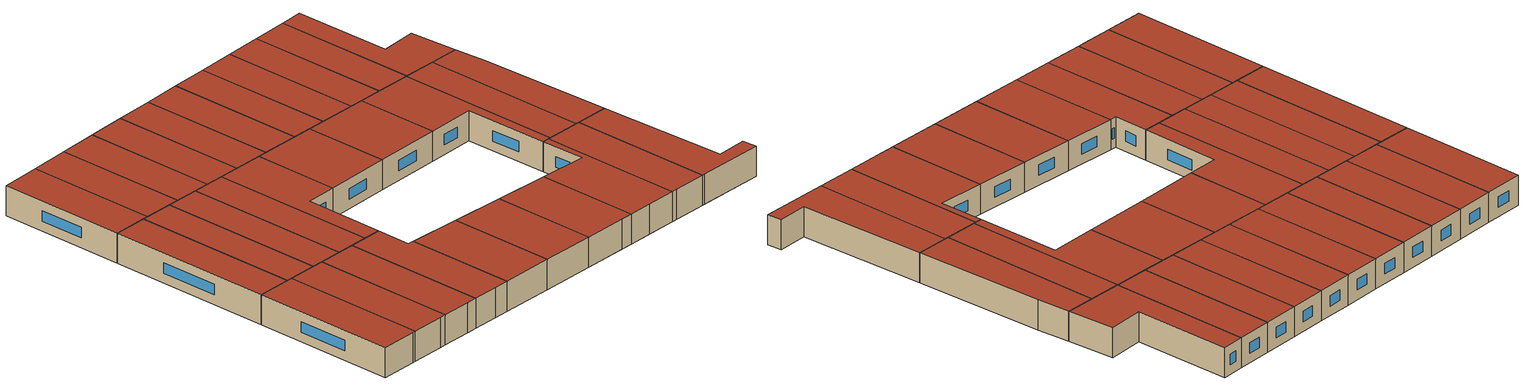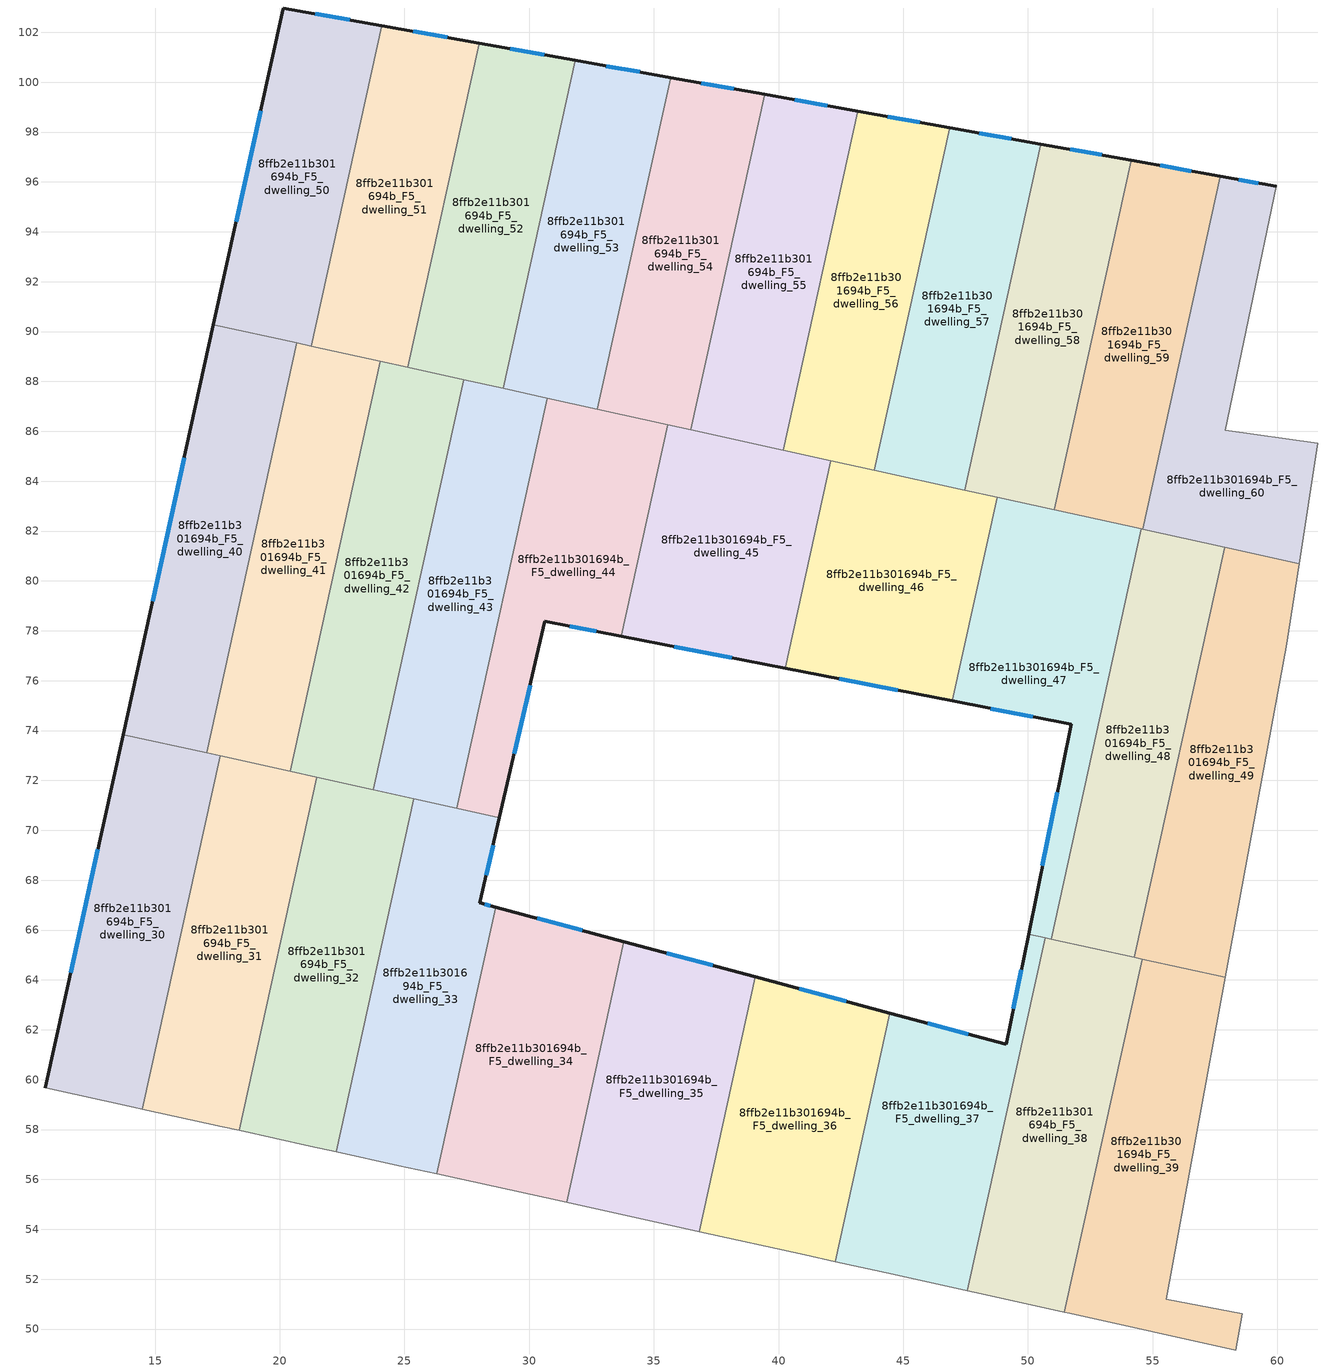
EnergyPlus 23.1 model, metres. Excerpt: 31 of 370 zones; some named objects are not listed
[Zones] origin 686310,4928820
8ffb2e11b301694b_F5_dwelling_30
 floor to 8ffb2e11b301694b_F4_dwelling_30 (EU_floor_Construction): 17.61,72.98 14.49,58.82 10.6,59.68 13.72,73.84 z15
 wall outside (EU_wall_Construction): 13.72,73.84 10.6,59.68 z15:18
 wall to 8ffb2e11b301694b_F5_dwelling_31 (EU_wall_Construction): 14.49,58.82 17.61,72.98 z15:18
 wall to 8ffb2e11b301694b_F5_dwelling_20 (EU_wall_Construction): 10.6,59.68 14.15,58.9 z15:18
 wall to 8ffb2e11b301694b_F5_dwelling_40 (EU_wall_Construction): 17.07,73.1 13.72,73.84 z15:18
 wall to 8ffb2e11b301694b_F5_dwelling_21 (EU_wall_Construction): 14.15,58.9 14.49,58.82 z15:18
 wall to 8ffb2e11b301694b_F5_dwelling_41 (EU_wall_Construction): 17.61,72.98 17.07,73.1 z15:18
 window (EU_Window_Construction): 12.71,69.23 11.62,64.28 z15.98:17.02
 roof outside (EU_roof_Construction): 14.49,58.82 17.61,72.98 13.72,73.84 10.6,59.68 z18
8ffb2e11b301694b_F5_dwelling_31
 floor to 8ffb2e11b301694b_F4_dwelling_31 (EU_floor_Construction): 21.49,72.12 18.37,57.97 14.49,58.82 17.61,72.98 z15
 wall to 8ffb2e11b301694b_F5_dwelling_32 (EU_wall_Construction): 18.37,57.97 21.49,72.12 z15:18
 wall to 8ffb2e11b301694b_F5_dwelling_21 (EU_wall_Construction): 14.49,58.82 17.69,58.12 z15:18
 wall to 8ffb2e11b301694b_F5_dwelling_41 (EU_wall_Construction): 20.41,72.36 17.61,72.98 z15:18
 wall to 8ffb2e11b301694b_F5_dwelling_22 (EU_wall_Construction): 17.69,58.12 18.37,57.97 z15:18
 wall to 8ffb2e11b301694b_F5_dwelling_42 (EU_wall_Construction): 21.49,72.12 20.41,72.36 z15:18
 roof outside (EU_roof_Construction): 18.37,57.97 21.49,72.12 17.61,72.98 14.49,58.82 z18
8ffb2e11b301694b_F5_dwelling_32
 floor to 8ffb2e11b301694b_F4_dwelling_32 (EU_floor_Construction): 25.38,71.27 22.26,57.11 18.37,57.97 21.49,72.12 z15
 wall to 8ffb2e11b301694b_F5_dwelling_33 (EU_wall_Construction): 22.26,57.11 25.38,71.27 z15:18
 wall to 8ffb2e11b301694b_F5_dwelling_22 (EU_wall_Construction): 18.37,57.97 21.23,57.34 z15:18
 wall to 8ffb2e11b301694b_F5_dwelling_42 (EU_wall_Construction): 23.76,71.63 21.49,72.12 z15:18
 wall to 8ffb2e11b301694b_F5_dwelling_23 (EU_wall_Construction): 21.23,57.34 22.26,57.11 z15:18
 wall to 8ffb2e11b301694b_F5_dwelling_43 (EU_wall_Construction): 25.38,71.27 23.76,71.63 z15:18
 roof outside (EU_roof_Construction): 22.26,57.11 25.38,71.27 21.49,72.12 18.37,57.97 z18
8ffb2e11b301694b_F5_dwelling_33
 floor to 8ffb2e11b301694b_F4_dwelling_33 (EU_floor_Construction): 28.81,70.51 28.02,67.09 28.66,66.92 26.3,56.22 22.26,57.11 25.38,71.27 z15
 wall outside (EU_wall_Construction): 28.66,66.92 28.02,67.09 28.81,70.51 z15:18
 wall to 8ffb2e11b301694b_F5_dwelling_34 (EU_wall_Construction): 26.3,56.22 28.66,66.92 z15:18
 wall to 8ffb2e11b301694b_F5_dwelling_23 (EU_wall_Construction): 22.26,57.11 24.77,56.56 z15:18
 wall to 8ffb2e11b301694b_F5_dwelling_43 (EU_wall_Construction): 27.1,70.89 25.38,71.27 z15:18
 wall to 8ffb2e11b301694b_F5_dwelling_44 (EU_wall_Construction): 28.81,70.51 27.1,70.89 z15:18
 wall to 8ffb2e11b301694b_F5_dwelling_24 (EU_wall_Construction): 24.77,56.56 26.3,56.22 z15:18
 window (EU_Window_Construction): 28.28,68.21 28.55,69.4 / 28.45,66.98 28.23,67.04 z15.98:17.02
 roof outside (EU_roof_Construction): 26.3,56.22 28.66,66.92 28.02,67.09 28.81,70.51 25.38,71.27 22.26,57.11 z18
8ffb2e11b301694b_F5_dwelling_34
 floor to 8ffb2e11b301694b_F4_dwelling_34 (EU_floor_Construction): 33.8,65.54 31.5,55.08 26.3,56.22 28.66,66.92 z15
 wall outside (EU_wall_Construction): 33.8,65.54 28.66,66.92 z15:18
 wall to 8ffb2e11b301694b_F5_dwelling_35 (EU_wall_Construction): 31.5,55.08 33.8,65.54 z15:18
 wall to 8ffb2e11b301694b_F5_dwelling_24 (EU_wall_Construction): 26.3,56.22 31.5,55.08 z15:18
 window (EU_Window_Construction): 32.13,65.99 30.33,66.47 z15.98:17.02
 roof outside (EU_roof_Construction): 31.5,55.08 33.8,65.54 28.66,66.92 26.3,56.22 z18
8ffb2e11b301694b_F5_dwelling_35
 floor to 8ffb2e11b301694b_F4_dwelling_35 (EU_floor_Construction): 39.07,64.12 36.82,53.9 31.5,55.08 33.8,65.54 z15
 wall outside (EU_wall_Construction): 39.07,64.12 33.8,65.54 z15:18
 wall to 8ffb2e11b301694b_F5_dwelling_36 (EU_wall_Construction): 36.82,53.9 39.07,64.12 z15:18
 wall to 8ffb2e11b301694b_F5_dwelling_24 (EU_wall_Construction): 31.5,55.08 36.82,53.9 z15:18
 window (EU_Window_Construction): 37.36,64.58 35.52,65.08 z15.98:17.02
 roof outside (EU_roof_Construction): 36.82,53.9 39.07,64.12 33.8,65.54 31.5,55.08 z18
8ffb2e11b301694b_F5_dwelling_36
 floor to 8ffb2e11b301694b_F4_dwelling_36 (EU_floor_Construction): 44.47,62.67 42.27,52.7 36.82,53.9 39.07,64.12 z15
 wall outside (EU_wall_Construction): 44.47,62.67 39.07,64.12 z15:18
 wall to 8ffb2e11b301694b_F5_dwelling_37 (EU_wall_Construction): 42.27,52.7 44.47,62.67 z15:18
 wall to 8ffb2e11b301694b_F5_dwelling_24 (EU_wall_Construction): 36.82,53.9 41.05,52.97 z15:18
 wall to 8ffb2e11b301694b_F5_dwelling_25 (EU_wall_Construction): 41.05,52.97 42.27,52.7 z15:18
 window (EU_Window_Construction): 42.71,63.14 40.83,63.65 z15.98:17.02
 roof outside (EU_roof_Construction): 42.27,52.7 44.47,62.67 39.07,64.12 36.82,53.9 z18
8ffb2e11b301694b_F5_dwelling_37
 floor to 8ffb2e11b301694b_F4_dwelling_37 (EU_floor_Construction): 50.7,65.69 47.58,51.53 42.27,52.7 44.47,62.67 49.13,61.42 50.03,65.84 z15
 wall outside (EU_wall_Construction): 50.03,65.84 49.13,61.42 44.47,62.67 z15:18
 wall to 8ffb2e11b301694b_F5_dwelling_38 (EU_wall_Construction): 47.58,51.53 50.7,65.69 z15:18
 wall to 8ffb2e11b301694b_F5_dwelling_25 (EU_wall_Construction): 42.27,52.7 44.59,52.19 z15:18
 wall to 8ffb2e11b301694b_F5_dwelling_47 (EU_wall_Construction): 50.7,65.69 50.03,65.84 z15:18
 wall to 8ffb2e11b301694b_F5_dwelling_26 (EU_wall_Construction): 44.59,52.19 47.58,51.53 z15:18
 window (EU_Window_Construction): 47.61,61.82 45.98,62.26 / 49.73,64.4 49.42,62.85 z15.98:17.02
 roof outside (EU_roof_Construction): 47.58,51.53 50.7,65.69 50.03,65.84 49.13,61.42 44.47,62.67 42.27,52.7 z18
8ffb2e11b301694b_F5_dwelling_38
 floor to 8ffb2e11b301694b_F4_dwelling_38 (EU_floor_Construction): 54.58,64.83 51.46,50.68 47.58,51.53 50.7,65.69 z15
 wall to 8ffb2e11b301694b_F5_dwelling_39 (EU_wall_Construction): 51.46,50.68 54.58,64.83 z15:18
 wall to 8ffb2e11b301694b_F5_dwelling_26 (EU_wall_Construction): 47.58,51.53 48.14,51.41 z15:18
 wall to 8ffb2e11b301694b_F5_dwelling_48 (EU_wall_Construction): 54.27,64.9 50.93,65.64 z15:18
 wall to 8ffb2e11b301694b_F5_dwelling_27 (EU_wall_Construction): 48.14,51.41 51.46,50.68 z15:18
 wall to 8ffb2e11b301694b_F5_dwelling_47 (EU_wall_Construction): 50.93,65.64 50.7,65.69 z15:18
 wall to 8ffb2e11b301694b_F5_dwelling_49 (EU_wall_Construction): 54.58,64.83 54.27,64.9 z15:18
 roof outside (EU_roof_Construction): 51.46,50.68 54.58,64.83 50.7,65.69 47.58,51.53 z18
8ffb2e11b301694b_F5_dwelling_39
 floor to 8ffb2e11b301694b_F4_dwelling_39 (EU_floor_Construction): 57.92,64.1 55.55,51.21 58.6,50.62 58.34,49.16 51.46,50.68 54.58,64.83 z15
 wall adiabatic (EU_wall_Construction): 51.68,50.63 58.34,49.16 58.6,50.62 55.55,51.21 57.92,64.1 54.58,64.83 z15:18
 wall to 8ffb2e11b301694b_F5_dwelling_27 (EU_wall_Construction): 51.46,50.68 51.68,50.63 z15:18
 roof outside (EU_roof_Construction): 58.34,49.16 58.6,50.62 55.55,51.21 57.92,64.1 54.58,64.83 51.46,50.68 z18
8ffb2e11b301694b_F5_dwelling_40
 floor to 8ffb2e11b301694b_F4_dwelling_40 (EU_floor_Construction): 20.69,89.54 17.07,73.1 13.72,73.84 17.34,90.28 z15
 wall outside (EU_wall_Construction): 17.34,90.28 13.72,73.84 z15:18
 wall to 8ffb2e11b301694b_F5_dwelling_41 (EU_wall_Construction): 17.07,73.1 20.69,89.54 z15:18
 wall to 8ffb2e11b301694b_F5_dwelling_50 (EU_wall_Construction): 20.69,89.54 17.34,90.28 z15:18
 window (EU_Window_Construction): 16.16,84.93 14.9,79.19 z15.98:17.02
 roof outside (EU_roof_Construction): 17.07,73.1 20.69,89.54 17.34,90.28 13.72,73.84 z18
8ffb2e11b301694b_F5_dwelling_41
 floor to 8ffb2e11b301694b_F4_dwelling_41 (EU_floor_Construction): 24.04,88.81 20.41,72.36 17.07,73.1 20.69,89.54 z15
 wall to 8ffb2e11b301694b_F5_dwelling_42 (EU_wall_Construction): 20.41,72.36 24.04,88.81 z15:18
 wall to 8ffb2e11b301694b_F5_dwelling_51 (EU_wall_Construction): 24.04,88.81 21.26,89.42 z15:18
 wall to 8ffb2e11b301694b_F5_dwelling_50 (EU_wall_Construction): 21.26,89.42 20.69,89.54 z15:18
 roof outside (EU_roof_Construction): 20.41,72.36 24.04,88.81 20.69,89.54 17.07,73.1 z18
8ffb2e11b301694b_F5_dwelling_42
 floor to 8ffb2e11b301694b_F4_dwelling_42 (EU_floor_Construction): 27.38,88.07 23.76,71.63 20.41,72.36 24.04,88.81 z15
 wall to 8ffb2e11b301694b_F5_dwelling_43 (EU_wall_Construction): 23.76,71.63 27.38,88.07 z15:18
 wall to 8ffb2e11b301694b_F5_dwelling_52 (EU_wall_Construction): 27.38,88.07 25.13,88.56 z15:18
 wall to 8ffb2e11b301694b_F5_dwelling_51 (EU_wall_Construction): 25.13,88.57 24.04,88.81 z15:18
 roof outside (EU_roof_Construction): 23.76,71.63 27.38,88.07 24.04,88.81 20.41,72.36 z18
8ffb2e11b301694b_F5_dwelling_43
 floor to 8ffb2e11b301694b_F4_dwelling_43 (EU_floor_Construction): 30.73,87.33 27.1,70.89 23.76,71.63 27.38,88.07 z15
 wall to 8ffb2e11b301694b_F5_dwelling_44 (EU_wall_Construction): 27.1,70.89 30.73,87.33 z15:18
 wall to 8ffb2e11b301694b_F5_dwelling_53 (EU_wall_Construction): 30.73,87.33 28.96,87.72 z15:18
 wall to 8ffb2e11b301694b_F5_dwelling_52 (EU_wall_Construction): 28.96,87.72 27.38,88.07 z15:18
 roof outside (EU_roof_Construction): 27.1,70.89 30.73,87.33 27.38,88.07 23.76,71.63 z18
8ffb2e11b301694b_F5_dwelling_44
 floor to 8ffb2e11b301694b_F4_dwelling_44 (EU_floor_Construction): 35.56,86.27 33.69,77.78 30.63,78.38 28.81,70.51 27.1,70.89 30.73,87.33 z15
 wall outside (EU_wall_Construction): 28.81,70.51 30.63,78.38 33.69,77.78 z15:18
 wall to 8ffb2e11b301694b_F5_dwelling_45 (EU_wall_Construction): 33.69,77.78 35.56,86.27 z15:18
 wall to 8ffb2e11b301694b_F5_dwelling_54 (EU_wall_Construction): 35.56,86.27 32.74,86.89 z15:18
 wall to 8ffb2e11b301694b_F5_dwelling_53 (EU_wall_Construction): 32.74,86.89 30.73,87.33 z15:18
 window (EU_Window_Construction): 29.4,73.07 30.04,75.82 / 31.62,78.18 32.69,77.97 z15.98:17.02
 roof outside (EU_roof_Construction): 28.81,70.51 30.63,78.38 33.69,77.78 35.56,86.27 30.73,87.33 27.1,70.89 z18
8ffb2e11b301694b_F5_dwelling_45
 floor to 8ffb2e11b301694b_F4_dwelling_45 (EU_floor_Construction): 42.1,84.83 40.26,76.49 33.69,77.78 35.56,86.27 z15
 wall outside (EU_wall_Construction): 33.69,77.78 40.26,76.49 z15:18
 wall to 8ffb2e11b301694b_F5_dwelling_46 (EU_wall_Construction): 40.26,76.49 42.1,84.83 z15:18
 wall to 8ffb2e11b301694b_F5_dwelling_55 (EU_wall_Construction): 40.18,85.25 36.48,86.06 z15:18
 wall to 8ffb2e11b301694b_F5_dwelling_56 (EU_wall_Construction): 42.1,84.83 40.18,85.25 z15:18
 wall to 8ffb2e11b301694b_F5_dwelling_54 (EU_wall_Construction): 36.48,86.06 35.56,86.27 z15:18
 window (EU_Window_Construction): 35.83,77.36 38.13,76.91 z15.98:17.02
 roof outside (EU_roof_Construction): 40.26,76.49 42.1,84.83 35.56,86.27 33.69,77.78 z18
8ffb2e11b301694b_F5_dwelling_46
 floor to 8ffb2e11b301694b_F4_dwelling_46 (EU_floor_Construction): 48.77,83.36 46.97,75.18 40.26,76.49 42.1,84.83 z15
 wall outside (EU_wall_Construction): 40.26,76.49 46.97,75.18 z15:18
 wall to 8ffb2e11b301694b_F5_dwelling_47 (EU_wall_Construction): 46.97,75.18 48.77,83.36 z15:18
 wall to 8ffb2e11b301694b_F5_dwelling_57 (EU_wall_Construction): 47.47,83.64 43.84,84.44 z15:18
 wall to 8ffb2e11b301694b_F5_dwelling_56 (EU_wall_Construction): 43.84,84.44 42.1,84.83 z15:18
 wall to 8ffb2e11b301694b_F5_dwelling_58 (EU_wall_Construction): 48.77,83.36 47.47,83.64 z15:18
 window (EU_Window_Construction): 42.44,76.07 44.79,75.61 z15.98:17.02
 roof outside (EU_roof_Construction): 46.97,75.18 48.77,83.36 42.1,84.83 40.26,76.49 z18
8ffb2e11b301694b_F5_dwelling_47
 floor to 8ffb2e11b301694b_F4_dwelling_47 (EU_floor_Construction): 54.55,82.08 50.93,65.64 50.03,65.84 51.74,74.25 46.97,75.18 48.77,83.36 z15
 wall outside (EU_wall_Construction): 46.97,75.18 51.74,74.25 50.03,65.84 z15:18
 wall to 8ffb2e11b301694b_F5_dwelling_48 (EU_wall_Construction): 50.93,65.64 54.55,82.08 z15:18
 wall to 8ffb2e11b301694b_F5_dwelling_59 (EU_wall_Construction): 54.55,82.08 51.05,82.85 z15:18
 wall to 8ffb2e11b301694b_F5_dwelling_58 (EU_wall_Construction): 51.05,82.85 48.77,83.36 z15:18
 window (EU_Window_Construction): 51.18,71.52 50.58,68.57 / 48.52,74.88 50.19,74.56 z15.98:17.02
 roof outside (EU_roof_Construction): 50.93,65.64 54.55,82.08 48.77,83.36 46.97,75.18 51.74,74.25 50.03,65.84 z18
8ffb2e11b301694b_F5_dwelling_48
 floor to 8ffb2e11b301694b_F4_dwelling_48 (EU_floor_Construction): 57.9,81.34 54.28,64.9 50.93,65.64 54.55,82.08 z15
 wall to 8ffb2e11b301694b_F5_dwelling_49 (EU_wall_Construction): 54.28,64.9 57.9,81.34 z15:18
 wall to 8ffb2e11b301694b_F5_dwelling_60 (EU_wall_Construction): 57.9,81.34 54.6,82.07 z15:18
 wall to 8ffb2e11b301694b_F5_dwelling_59 (EU_wall_Construction): 54.6,82.07 54.55,82.08 z15:18
 roof outside (EU_roof_Construction): 54.28,64.9 57.9,81.34 54.55,82.08 50.93,65.64 z18
8ffb2e11b301694b_F5_dwelling_49
 floor to 8ffb2e11b301694b_F4_dwelling_49 (EU_floor_Construction): 60.87,80.69 60.36,77.36 57.92,64.1 54.28,64.9 57.9,81.34 z15
 wall adiabatic (EU_wall_Construction): 54.58,64.83 57.92,64.1 60.36,77.36 60.87,80.69 z15:18
 wall to 8ffb2e11b301694b_F5_dwelling_60 (EU_wall_Construction): 60.87,80.69 57.9,81.35 z15:18
 roof outside (EU_roof_Construction): 57.92,64.1 60.36,77.36 60.87,80.69 57.9,81.34 54.28,64.9 z18
8ffb2e11b301694b_F5_dwelling_50
 floor to 8ffb2e11b301694b_F4_dwelling_50 (EU_floor_Construction): 24.09,102.26 21.26,89.42 17.34,90.28 20.14,102.97 z15
 wall outside (EU_wall_Construction): 24.09,102.26 20.14,102.97 17.34,90.28 z15:18
 wall to 8ffb2e11b301694b_F5_dwelling_51 (EU_wall_Construction): 21.26,89.42 24.09,102.26 z15:18
 window (EU_Window_Construction): 19.23,98.85 18.25,94.41 / 22.81,102.5 21.42,102.74 z15.98:17.02
 roof outside (EU_roof_Construction): 21.26,89.42 24.09,102.26 20.14,102.97 17.34,90.28 z18
8ffb2e11b301694b_F5_dwelling_51
 floor to 8ffb2e11b301694b_F4_dwelling_51 (EU_floor_Construction): 27.99,101.56 25.13,88.57 21.26,89.42 24.09,102.26 z15
 wall outside (EU_wall_Construction): 27.99,101.56 24.09,102.26 z15:18
 wall to 8ffb2e11b301694b_F5_dwelling_52 (EU_wall_Construction): 25.13,88.57 27.99,101.56 z15:18
 window (EU_Window_Construction): 26.73,101.79 25.36,102.04 z15.98:17.02
 roof outside (EU_roof_Construction): 25.13,88.57 27.99,101.56 24.09,102.26 21.26,89.42 z18
8ffb2e11b301694b_F5_dwelling_52
 floor to 8ffb2e11b301694b_F4_dwelling_52 (EU_floor_Construction): 31.85,100.87 28.96,87.72 25.13,88.57 27.99,101.56 z15
 wall outside (EU_wall_Construction): 31.85,100.87 27.99,101.56 z15:18
 wall to 8ffb2e11b301694b_F5_dwelling_53 (EU_wall_Construction): 28.96,87.72 31.85,100.87 z15:18
 window (EU_Window_Construction): 30.6,101.1 29.25,101.34 z15.98:17.02
 roof outside (EU_roof_Construction): 28.96,87.72 31.85,100.87 27.99,101.56 25.13,88.57 z18
8ffb2e11b301694b_F5_dwelling_53
 floor to 8ffb2e11b301694b_F4_dwelling_53 (EU_floor_Construction): 35.67,100.18 32.74,86.89 28.96,87.72 31.85,100.87 z15
 wall outside (EU_wall_Construction): 35.67,100.18 31.85,100.87 z15:18
 wall to 8ffb2e11b301694b_F5_dwelling_54 (EU_wall_Construction): 32.74,86.89 35.67,100.18 z15:18
 window (EU_Window_Construction): 34.43,100.41 33.09,100.65 z15.98:17.02
 roof outside (EU_roof_Construction): 32.74,86.89 35.67,100.18 31.85,100.87 28.96,87.72 z18
8ffb2e11b301694b_F5_dwelling_54
 floor to 8ffb2e11b301694b_F4_dwelling_54 (EU_floor_Construction): 39.44,99.51 36.48,86.06 32.74,86.89 35.67,100.18 z15
 wall outside (EU_wall_Construction): 39.44,99.51 35.67,100.18 z15:18
 wall to 8ffb2e11b301694b_F5_dwelling_55 (EU_wall_Construction): 36.48,86.06 39.44,99.51 z15:18
 window (EU_Window_Construction): 38.21,99.73 36.9,99.96 z15.98:17.02
 roof outside (EU_roof_Construction): 36.48,86.06 39.44,99.51 35.67,100.18 32.74,86.89 z18
8ffb2e11b301694b_F5_dwelling_55
 floor to 8ffb2e11b301694b_F4_dwelling_55 (EU_floor_Construction): 43.18,98.84 40.18,85.25 36.48,86.06 39.44,99.51 z15
 wall outside (EU_wall_Construction): 43.18,98.84 39.44,99.51 z15:18
 wall to 8ffb2e11b301694b_F5_dwelling_56 (EU_wall_Construction): 40.18,85.25 43.18,98.84 z15:18
 window (EU_Window_Construction): 41.96,99.06 40.66,99.29 z15.98:17.02
 roof outside (EU_roof_Construction): 40.18,85.25 43.18,98.84 39.44,99.51 36.48,86.06 z18
8ffb2e11b301694b_F5_dwelling_56
 floor to 8ffb2e11b301694b_F4_dwelling_56 (EU_floor_Construction): 46.87,98.17 43.84,84.44 40.18,85.25 43.18,98.84 z15
 wall outside (EU_wall_Construction): 46.87,98.17 43.18,98.84 z15:18
 wall to 8ffb2e11b301694b_F5_dwelling_57 (EU_wall_Construction): 43.84,84.44 46.87,98.17 z15:18
 window (EU_Window_Construction): 45.67,98.39 44.38,98.62 z15.98:17.02
 roof outside (EU_roof_Construction): 43.84,84.44 46.87,98.17 43.18,98.84 40.18,85.25 z18
8ffb2e11b301694b_F5_dwelling_57
 floor to 8ffb2e11b301694b_F4_dwelling_57 (EU_floor_Construction): 50.52,97.52 47.47,83.64 43.84,84.44 46.87,98.17 z15
 wall outside (EU_wall_Construction): 50.52,97.52 46.87,98.17 z15:18
 wall to 8ffb2e11b301694b_F5_dwelling_58 (EU_wall_Construction): 47.47,83.64 50.52,97.52 z15:18
 window (EU_Window_Construction): 49.33,97.73 48.06,97.96 z15.98:17.02
 roof outside (EU_roof_Construction): 47.47,83.64 50.52,97.52 46.87,98.17 43.84,84.44 z18
8ffb2e11b301694b_F5_dwelling_58
 floor to 8ffb2e11b301694b_F4_dwelling_58 (EU_floor_Construction): 54.14,96.87 51.05,82.85 47.47,83.64 50.52,97.52 z15
 wall outside (EU_wall_Construction): 54.14,96.87 50.52,97.52 z15:18
 wall to 8ffb2e11b301694b_F5_dwelling_59 (EU_wall_Construction): 51.05,82.85 54.14,96.87 z15:18
 window (EU_Window_Construction): 52.96,97.08 51.7,97.31 z15.98:17.02
 roof outside (EU_roof_Construction): 51.05,82.85 54.14,96.87 50.52,97.52 47.47,83.64 z18
8ffb2e11b301694b_F5_dwelling_59
 floor to 8ffb2e11b301694b_F4_dwelling_59 (EU_floor_Construction): 57.72,96.22 54.6,82.07 51.05,82.85 54.14,96.87 z15
 wall outside (EU_wall_Construction): 57.72,96.22 54.14,96.87 z15:18
 wall to 8ffb2e11b301694b_F5_dwelling_60 (EU_wall_Construction): 54.6,82.07 57.72,96.22 z15:18
 window (EU_Window_Construction): 56.56,96.43 55.31,96.66 z15.98:17.02
 roof outside (EU_roof_Construction): 54.6,82.07 57.72,96.22 54.14,96.87 51.05,82.85 z18
8ffb2e11b301694b_F5_dwelling_60
 floor to 8ffb2e11b301694b_F4_dwelling_60 (EU_floor_Construction): 59.96,95.82 57.92,86.03 61.62,85.51 60.87,80.69 54.6,82.07 57.72,96.22 z15
 wall outside (EU_wall_Construction): 59.96,95.82 57.72,96.22 z15:18
 wall adiabatic (EU_wall_Construction): 60.87,80.69 61.62,85.51 57.92,86.03 59.96,95.82 z15:18
 window (EU_Window_Construction): 59.23,95.95 58.45,96.09 z15.98:17.02
 roof outside (EU_roof_Construction): 60.87,80.69 61.62,85.51 57.92,86.03 59.96,95.82 57.72,96.22 54.6,82.07 z18
[Building]
EU S2 Campaign: North Axis=0; Terrain=City; Solar Distribution=FullExterior
[Site:Location]
Bologna: Latitude=44.5; Longitude=11.25; Time Zone=1; Elevation=37
[SizingPeriod:WeatherFileDays]
AnnualSizingPeriod: Begin Month=1; Begin Day of Month=1; End Month=12; End Day of Month=31; Day of Week for Start Day=Monday; Use Weather File Daylight Saving Period=No; Use Weather File Rain and Snow Indicators=No
[MATERIAL]
EU_InternalMass_Material: Roughness=MediumRough; Thickness=0.1; Conductivity=1; Density=1800; Specific Heat=900; Thermal Absorptance=0.9; Solar Absorptance=0.7; Visible Absorptance=0.7
[MATERIAL:NOMASS] Roughness=MediumRough; Thermal Absorptance=0.9; Solar Absorptance=0.7; Visible Absorptance=0.7
Name | Thermal Resistance
EU_wall_NoMass | 0.905828
EU_roof_NoMass | 0.37593
EU_floor_NoMass | 0.67114
[WINDOWMATERIAL:SIMPLEGLAZINGSYSTEM]
EU_Window_SimpleGlazing: UFactor=4.52486; Solar Heat Gain Coefficient=0.85; Visible Transmittance=0.85
[CONSTRUCTION]
EU_wall_Construction: EU_wall_NoMass
EU_roof_Construction: EU_roof_NoMass
EU_floor_Construction: EU_floor_NoMass
EU_Window_Construction: EU_Window_SimpleGlazing
EU_InternalMass_Construction: EU_InternalMass_Material
[ZONE] Type=1; Multiplier=1; Ceiling Height=autocalculate; Floor Area=autocalculate; Part of Total Floor Area=Yes
Name | Volume
8ffb2e11b301694b_F5_dwelling_30 | 173.083
8ffb2e11b301694b_F5_dwelling_31 | 173.052
8ffb2e11b301694b_F5_dwelling_32; 8ffb2e11b301694b_F5_dwelling_38; 8ffb2e11b301694b_F5_dwelling_46; 8ffb2e11b301694b_F5_dwelling_47 | 173.084
8ffb2e11b301694b_F5_dwelling_33 | 173.078
8ffb2e11b301694b_F5_dwelling_34 | 173.085
8ffb2e11b301694b_F5_dwelling_35 | 173.071
8ffb2e11b301694b_F5_dwelling_36; 8ffb2e11b301694b_F5_dwelling_39 | 173.058
8ffb2e11b301694b_F5_dwelling_37 | 173.098
8ffb2e11b301694b_F5_dwelling_40; 8ffb2e11b301694b_F5_dwelling_42; 8ffb2e11b301694b_F5_dwelling_43 | 173.065
8ffb2e11b301694b_F5_dwelling_41 | 173.076
8ffb2e11b301694b_F5_dwelling_44 | 173.086
8ffb2e11b301694b_F5_dwelling_45 | 173.057
8ffb2e11b301694b_F5_dwelling_48 | 173.041
8ffb2e11b301694b_F5_dwelling_49 | 173.097
8ffb2e11b301694b_F5_dwelling_50 | 157.327
8ffb2e11b301694b_F5_dwelling_51; 8ffb2e11b301694b_F5_dwelling_56 | 157.372
8ffb2e11b301694b_F5_dwelling_52 | 157.318
8ffb2e11b301694b_F5_dwelling_53 | 157.364
8ffb2e11b301694b_F5_dwelling_54 | 157.332
8ffb2e11b301694b_F5_dwelling_55 | 157.356
8ffb2e11b301694b_F5_dwelling_57 | 157.301
8ffb2e11b301694b_F5_dwelling_58 | 157.347
8ffb2e11b301694b_F5_dwelling_59 | 157.34
8ffb2e11b301694b_F5_dwelling_60 | 157.348
[INTERNALMASS] Construction=EU_InternalMass_Construction
Name | Zone or ZoneList | Surface Area
8ffb2e11b301694b_F5_dwelling_30_EU_InternalMass | 8ffb2e11b301694b_F5_dwelling_30 | 57.6966
8ffb2e11b301694b_F5_dwelling_31_EU_InternalMass | 8ffb2e11b301694b_F5_dwelling_31 | 57.684
8ffb2e11b301694b_F5_dwelling_32_EU_InternalMass | 8ffb2e11b301694b_F5_dwelling_32 | 57.695
8ffb2e11b301694b_F5_dwelling_33_EU_InternalMass | 8ffb2e11b301694b_F5_dwelling_33 | 57.6921
8ffb2e11b301694b_F5_dwelling_34_EU_InternalMass | 8ffb2e11b301694b_F5_dwelling_34 | 57.6953
8ffb2e11b301694b_F5_dwelling_35_EU_InternalMass | 8ffb2e11b301694b_F5_dwelling_35 | 57.69
8ffb2e11b301694b_F5_dwelling_36_EU_InternalMass | 8ffb2e11b301694b_F5_dwelling_36 | 57.6861
8ffb2e11b301694b_F5_dwelling_37_EU_InternalMass | 8ffb2e11b301694b_F5_dwelling_37 | 57.699
8ffb2e11b301694b_F5_dwelling_38_EU_InternalMass | 8ffb2e11b301694b_F5_dwelling_38 | 57.695
8ffb2e11b301694b_F5_dwelling_39_EU_InternalMass | 8ffb2e11b301694b_F5_dwelling_39 | 57.6861
8ffb2e11b301694b_F5_dwelling_40_EU_InternalMass | 8ffb2e11b301694b_F5_dwelling_40 | 57.6884
8ffb2e11b301694b_F5_dwelling_41_EU_InternalMass | 8ffb2e11b301694b_F5_dwelling_41 | 57.6921
8ffb2e11b301694b_F5_dwelling_42_EU_InternalMass | 8ffb2e11b301694b_F5_dwelling_42 | 57.6884
8ffb2e11b301694b_F5_dwelling_43_EU_InternalMass | 8ffb2e11b301694b_F5_dwelling_43 | 57.6884
8ffb2e11b301694b_F5_dwelling_44_EU_InternalMass | 8ffb2e11b301694b_F5_dwelling_44 | 57.6955
8ffb2e11b301694b_F5_dwelling_45_EU_InternalMass | 8ffb2e11b301694b_F5_dwelling_45 | 57.6857
8ffb2e11b301694b_F5_dwelling_46_EU_InternalMass | 8ffb2e11b301694b_F5_dwelling_46 | 57.6946
8ffb2e11b301694b_F5_dwelling_47_EU_InternalMass | 8ffb2e11b301694b_F5_dwelling_47 | 57.6948
8ffb2e11b301694b_F5_dwelling_48_EU_InternalMass | 8ffb2e11b301694b_F5_dwelling_48 | 57.6806
8ffb2e11b301694b_F5_dwelling_49_EU_InternalMass | 8ffb2e11b301694b_F5_dwelling_49 | 57.6987
8ffb2e11b301694b_F5_dwelling_50_EU_InternalMass | 8ffb2e11b301694b_F5_dwelling_50 | 52.4422
8ffb2e11b301694b_F5_dwelling_51_EU_InternalMass | 8ffb2e11b301694b_F5_dwelling_51 | 52.457
8ffb2e11b301694b_F5_dwelling_52_EU_InternalMass | 8ffb2e11b301694b_F5_dwelling_52 | 52.4396
8ffb2e11b301694b_F5_dwelling_53_EU_InternalMass | 8ffb2e11b301694b_F5_dwelling_53 | 52.455
8ffb2e11b301694b_F5_dwelling_54_EU_InternalMass | 8ffb2e11b301694b_F5_dwelling_54 | 52.4439
8ffb2e11b301694b_F5_dwelling_55_EU_InternalMass | 8ffb2e11b301694b_F5_dwelling_55 | 52.452
8ffb2e11b301694b_F5_dwelling_56_EU_InternalMass | 8ffb2e11b301694b_F5_dwelling_56 | 52.4572
8ffb2e11b301694b_F5_dwelling_57_EU_InternalMass | 8ffb2e11b301694b_F5_dwelling_57 | 52.4334
8ffb2e11b301694b_F5_dwelling_58_EU_InternalMass | 8ffb2e11b301694b_F5_dwelling_58 | 52.4491
8ffb2e11b301694b_F5_dwelling_59_EU_InternalMass | 8ffb2e11b301694b_F5_dwelling_59 | 52.4469
8ffb2e11b301694b_F5_dwelling_60_EU_InternalMass | 8ffb2e11b301694b_F5_dwelling_60 | 52.4489
[OTHEREQUIPMENT] Fuel Type=Electricity; Design Level Calculation Method=Watts/Area; Power per Zone Floor Area=1; Fraction Latent=0; Fraction Radiant=0; Fraction Lost=0; Carbon Dioxide Generation Rate=0; EndUse Subcategory=EU_Step8_InternalGains
Name | Zone or ZoneList or Space or SpaceList | Schedule
EU_Step8_InternalGain_8ffb2e11b301694b_F5_dwelling_30_f000 | 8ffb2e11b301694b_F5_dwelling_30 | EU_Step8_GainSchedule_8ffb2e11b301694b_F5_dwelling_30_f000
EU_Step8_InternalGain_8ffb2e11b301694b_F5_dwelling_31_f000 | 8ffb2e11b301694b_F5_dwelling_31 | EU_Step8_GainSchedule_8ffb2e11b301694b_F5_dwelling_31_f000
EU_Step8_InternalGain_8ffb2e11b301694b_F5_dwelling_32_f000 | 8ffb2e11b301694b_F5_dwelling_32 | EU_Step8_GainSchedule_8ffb2e11b301694b_F5_dwelling_32_f000
EU_Step8_InternalGain_8ffb2e11b301694b_F5_dwelling_33_f000 | 8ffb2e11b301694b_F5_dwelling_33 | EU_Step8_GainSchedule_8ffb2e11b301694b_F5_dwelling_33_f000
EU_Step8_InternalGain_8ffb2e11b301694b_F5_dwelling_34_f000 | 8ffb2e11b301694b_F5_dwelling_34 | EU_Step8_GainSchedule_8ffb2e11b301694b_F5_dwelling_34_f000
EU_Step8_InternalGain_8ffb2e11b301694b_F5_dwelling_35_f000 | 8ffb2e11b301694b_F5_dwelling_35 | EU_Step8_GainSchedule_8ffb2e11b301694b_F5_dwelling_35_f000
EU_Step8_InternalGain_8ffb2e11b301694b_F5_dwelling_36_f000 | 8ffb2e11b301694b_F5_dwelling_36 | EU_Step8_GainSchedule_8ffb2e11b301694b_F5_dwelling_36_f000
EU_Step8_InternalGain_8ffb2e11b301694b_F5_dwelling_37_f000 | 8ffb2e11b301694b_F5_dwelling_37 | EU_Step8_GainSchedule_8ffb2e11b301694b_F5_dwelling_37_f000
EU_Step8_InternalGain_8ffb2e11b301694b_F5_dwelling_38_f000 | 8ffb2e11b301694b_F5_dwelling_38 | EU_Step8_GainSchedule_8ffb2e11b301694b_F5_dwelling_38_f000
EU_Step8_InternalGain_8ffb2e11b301694b_F5_dwelling_39_f000 | 8ffb2e11b301694b_F5_dwelling_39 | EU_Step8_GainSchedule_8ffb2e11b301694b_F5_dwelling_39_f000
EU_Step8_InternalGain_8ffb2e11b301694b_F5_dwelling_40_f000 | 8ffb2e11b301694b_F5_dwelling_40 | EU_Step8_GainSchedule_8ffb2e11b301694b_F5_dwelling_40_f000
EU_Step8_InternalGain_8ffb2e11b301694b_F5_dwelling_41_f000 | 8ffb2e11b301694b_F5_dwelling_41 | EU_Step8_GainSchedule_8ffb2e11b301694b_F5_dwelling_41_f000
EU_Step8_InternalGain_8ffb2e11b301694b_F5_dwelling_42_f000 | 8ffb2e11b301694b_F5_dwelling_42 | EU_Step8_GainSchedule_8ffb2e11b301694b_F5_dwelling_42_f000
EU_Step8_InternalGain_8ffb2e11b301694b_F5_dwelling_43_f000 | 8ffb2e11b301694b_F5_dwelling_43 | EU_Step8_GainSchedule_8ffb2e11b301694b_F5_dwelling_43_f000
EU_Step8_InternalGain_8ffb2e11b301694b_F5_dwelling_44_f000 | 8ffb2e11b301694b_F5_dwelling_44 | EU_Step8_GainSchedule_8ffb2e11b301694b_F5_dwelling_44_f000
EU_Step8_InternalGain_8ffb2e11b301694b_F5_dwelling_45_f000 | 8ffb2e11b301694b_F5_dwelling_45 | EU_Step8_GainSchedule_8ffb2e11b301694b_F5_dwelling_45_f000
EU_Step8_InternalGain_8ffb2e11b301694b_F5_dwelling_46_f000 | 8ffb2e11b301694b_F5_dwelling_46 | EU_Step8_GainSchedule_8ffb2e11b301694b_F5_dwelling_46_f000
EU_Step8_InternalGain_8ffb2e11b301694b_F5_dwelling_47_f000 | 8ffb2e11b301694b_F5_dwelling_47 | EU_Step8_GainSchedule_8ffb2e11b301694b_F5_dwelling_47_f000
EU_Step8_InternalGain_8ffb2e11b301694b_F5_dwelling_48_f000 | 8ffb2e11b301694b_F5_dwelling_48 | EU_Step8_GainSchedule_8ffb2e11b301694b_F5_dwelling_48_f000
EU_Step8_InternalGain_8ffb2e11b301694b_F5_dwelling_49_f000 | 8ffb2e11b301694b_F5_dwelling_49 | EU_Step8_GainSchedule_8ffb2e11b301694b_F5_dwelling_49_f000
EU_Step8_InternalGain_8ffb2e11b301694b_F5_dwelling_50_f000 | 8ffb2e11b301694b_F5_dwelling_50 | EU_Step8_GainSchedule_8ffb2e11b301694b_F5_dwelling_50_f000
EU_Step8_InternalGain_8ffb2e11b301694b_F5_dwelling_51_f000 | 8ffb2e11b301694b_F5_dwelling_51 | EU_Step8_GainSchedule_8ffb2e11b301694b_F5_dwelling_51_f000
EU_Step8_InternalGain_8ffb2e11b301694b_F5_dwelling_52_f000 | 8ffb2e11b301694b_F5_dwelling_52 | EU_Step8_GainSchedule_8ffb2e11b301694b_F5_dwelling_52_f000
EU_Step8_InternalGain_8ffb2e11b301694b_F5_dwelling_53_f000 | 8ffb2e11b301694b_F5_dwelling_53 | EU_Step8_GainSchedule_8ffb2e11b301694b_F5_dwelling_53_f000
EU_Step8_InternalGain_8ffb2e11b301694b_F5_dwelling_54_f000 | 8ffb2e11b301694b_F5_dwelling_54 | EU_Step8_GainSchedule_8ffb2e11b301694b_F5_dwelling_54_f000
EU_Step8_InternalGain_8ffb2e11b301694b_F5_dwelling_55_f000 | 8ffb2e11b301694b_F5_dwelling_55 | EU_Step8_GainSchedule_8ffb2e11b301694b_F5_dwelling_55_f000
EU_Step8_InternalGain_8ffb2e11b301694b_F5_dwelling_56_f000 | 8ffb2e11b301694b_F5_dwelling_56 | EU_Step8_GainSchedule_8ffb2e11b301694b_F5_dwelling_56_f000
EU_Step8_InternalGain_8ffb2e11b301694b_F5_dwelling_57_f000 | 8ffb2e11b301694b_F5_dwelling_57 | EU_Step8_GainSchedule_8ffb2e11b301694b_F5_dwelling_57_f000
EU_Step8_InternalGain_8ffb2e11b301694b_F5_dwelling_58_f000 | 8ffb2e11b301694b_F5_dwelling_58 | EU_Step8_GainSchedule_8ffb2e11b301694b_F5_dwelling_58_f000
EU_Step8_InternalGain_8ffb2e11b301694b_F5_dwelling_59_f000 | 8ffb2e11b301694b_F5_dwelling_59 | EU_Step8_GainSchedule_8ffb2e11b301694b_F5_dwelling_59_f000
EU_Step8_InternalGain_8ffb2e11b301694b_F5_dwelling_60_f000 | 8ffb2e11b301694b_F5_dwelling_60 | EU_Step8_GainSchedule_8ffb2e11b301694b_F5_dwelling_60_f000
[ZONEVENTILATION:DESIGNFLOWRATE] Schedule=EU_AlwaysOn; Design Flow Rate Calculation Method=AirChanges/Hour; Air Changes per Hour=0.73129; Ventilation Type=Natural; Fan Pressure Rise=0; Fan Total Efficiency=1; Constant Term Coefficient=1; Temperature Term Coefficient=0; Velocity Term Coefficient=0; Velocity Squared Term Coefficient=0; Minimum Indoor Temperature=-100; Maximum Indoor Temperature=100; Delta Temperature=-100; Minimum Outdoor Temperature=-100; Maximum Outdoor Temperature=100; Maximum Wind Speed=40
Name | Zone or ZoneList or Space or SpaceList
EU_ConstantAir_8ffb2e11b301694b_F5_dwelling_30 | 8ffb2e11b301694b_F5_dwelling_30
EU_ConstantAir_8ffb2e11b301694b_F5_dwelling_31 | 8ffb2e11b301694b_F5_dwelling_31
EU_ConstantAir_8ffb2e11b301694b_F5_dwelling_32 | 8ffb2e11b301694b_F5_dwelling_32
EU_ConstantAir_8ffb2e11b301694b_F5_dwelling_33 | 8ffb2e11b301694b_F5_dwelling_33
EU_ConstantAir_8ffb2e11b301694b_F5_dwelling_34 | 8ffb2e11b301694b_F5_dwelling_34
EU_ConstantAir_8ffb2e11b301694b_F5_dwelling_35 | 8ffb2e11b301694b_F5_dwelling_35
EU_ConstantAir_8ffb2e11b301694b_F5_dwelling_36 | 8ffb2e11b301694b_F5_dwelling_36
EU_ConstantAir_8ffb2e11b301694b_F5_dwelling_37 | 8ffb2e11b301694b_F5_dwelling_37
EU_ConstantAir_8ffb2e11b301694b_F5_dwelling_38 | 8ffb2e11b301694b_F5_dwelling_38
EU_ConstantAir_8ffb2e11b301694b_F5_dwelling_39 | 8ffb2e11b301694b_F5_dwelling_39
EU_ConstantAir_8ffb2e11b301694b_F5_dwelling_40 | 8ffb2e11b301694b_F5_dwelling_40
EU_ConstantAir_8ffb2e11b301694b_F5_dwelling_41 | 8ffb2e11b301694b_F5_dwelling_41
EU_ConstantAir_8ffb2e11b301694b_F5_dwelling_42 | 8ffb2e11b301694b_F5_dwelling_42
EU_ConstantAir_8ffb2e11b301694b_F5_dwelling_43 | 8ffb2e11b301694b_F5_dwelling_43
EU_ConstantAir_8ffb2e11b301694b_F5_dwelling_44 | 8ffb2e11b301694b_F5_dwelling_44
EU_ConstantAir_8ffb2e11b301694b_F5_dwelling_45 | 8ffb2e11b301694b_F5_dwelling_45
EU_ConstantAir_8ffb2e11b301694b_F5_dwelling_46 | 8ffb2e11b301694b_F5_dwelling_46
EU_ConstantAir_8ffb2e11b301694b_F5_dwelling_47 | 8ffb2e11b301694b_F5_dwelling_47
EU_ConstantAir_8ffb2e11b301694b_F5_dwelling_48 | 8ffb2e11b301694b_F5_dwelling_48
EU_ConstantAir_8ffb2e11b301694b_F5_dwelling_49 | 8ffb2e11b301694b_F5_dwelling_49
EU_ConstantAir_8ffb2e11b301694b_F5_dwelling_50 | 8ffb2e11b301694b_F5_dwelling_50
EU_ConstantAir_8ffb2e11b301694b_F5_dwelling_51 | 8ffb2e11b301694b_F5_dwelling_51
EU_ConstantAir_8ffb2e11b301694b_F5_dwelling_52 | 8ffb2e11b301694b_F5_dwelling_52
EU_ConstantAir_8ffb2e11b301694b_F5_dwelling_53 | 8ffb2e11b301694b_F5_dwelling_53
EU_ConstantAir_8ffb2e11b301694b_F5_dwelling_54 | 8ffb2e11b301694b_F5_dwelling_54
EU_ConstantAir_8ffb2e11b301694b_F5_dwelling_55 | 8ffb2e11b301694b_F5_dwelling_55
EU_ConstantAir_8ffb2e11b301694b_F5_dwelling_56 | 8ffb2e11b301694b_F5_dwelling_56
EU_ConstantAir_8ffb2e11b301694b_F5_dwelling_57 | 8ffb2e11b301694b_F5_dwelling_57
EU_ConstantAir_8ffb2e11b301694b_F5_dwelling_58 | 8ffb2e11b301694b_F5_dwelling_58
EU_ConstantAir_8ffb2e11b301694b_F5_dwelling_59 | 8ffb2e11b301694b_F5_dwelling_59
EU_ConstantAir_8ffb2e11b301694b_F5_dwelling_60 | 8ffb2e11b301694b_F5_dwelling_60
[HVACTEMPLATE:ZONE:IDEALLOADSAIRSYSTEM] System Availability Schedule=EU_AlwaysOn; Maximum Heating Supply Air Temperature=50; Minimum Cooling Supply Air Temperature=13; Maximum Heating Supply Air Humidity Ratio=0.0156; Minimum Cooling Supply Air Humidity Ratio=0.0077; Heating Limit=NoLimit; Cooling Limit=NoLimit; Heating Availability Schedule=EU_AlwaysOn; Cooling Availability Schedule=EU_CoolingOff; Dehumidification Control Type=ConstantSensibleHeatRatio; Cooling Sensible Heat Ratio=0.7; Dehumidification Setpoint=60; Humidification Control Type=None; Humidification Setpoint=30; Outdoor Air Method=None; Outdoor Air Flow Rate per Person=0.00944; Outdoor Air Flow Rate per Zone Floor Area=0; Outdoor Air Flow Rate per Zone=0; Demand Controlled Ventilation Type=None; Outdoor Air Economizer Type=NoEconomizer; Heat Recovery Type=None; Sensible Heat Recovery Effectiveness=0.7; Latent Heat Recovery Effectiveness=0.65
Name | Template Thermostat
8ffb2e11b301694b_F5_dwelling_30 | EU_HeatOnly_8ffb2e11b301694b_F5_dwelling_30
8ffb2e11b301694b_F5_dwelling_31 | EU_HeatOnly_8ffb2e11b301694b_F5_dwelling_31
8ffb2e11b301694b_F5_dwelling_32 | EU_HeatOnly_8ffb2e11b301694b_F5_dwelling_32
8ffb2e11b301694b_F5_dwelling_33 | EU_HeatOnly_8ffb2e11b301694b_F5_dwelling_33
8ffb2e11b301694b_F5_dwelling_34 | EU_HeatOnly_8ffb2e11b301694b_F5_dwelling_34
8ffb2e11b301694b_F5_dwelling_35 | EU_HeatOnly_8ffb2e11b301694b_F5_dwelling_35
8ffb2e11b301694b_F5_dwelling_36 | EU_HeatOnly_8ffb2e11b301694b_F5_dwelling_36
8ffb2e11b301694b_F5_dwelling_37 | EU_HeatOnly_8ffb2e11b301694b_F5_dwelling_37
8ffb2e11b301694b_F5_dwelling_38 | EU_HeatOnly_8ffb2e11b301694b_F5_dwelling_38
8ffb2e11b301694b_F5_dwelling_39 | EU_HeatOnly_8ffb2e11b301694b_F5_dwelling_39
8ffb2e11b301694b_F5_dwelling_40 | EU_HeatOnly_8ffb2e11b301694b_F5_dwelling_40
8ffb2e11b301694b_F5_dwelling_41 | EU_HeatOnly_8ffb2e11b301694b_F5_dwelling_41
8ffb2e11b301694b_F5_dwelling_42 | EU_HeatOnly_8ffb2e11b301694b_F5_dwelling_42
8ffb2e11b301694b_F5_dwelling_43 | EU_HeatOnly_8ffb2e11b301694b_F5_dwelling_43
8ffb2e11b301694b_F5_dwelling_44 | EU_HeatOnly_8ffb2e11b301694b_F5_dwelling_44
8ffb2e11b301694b_F5_dwelling_45 | EU_HeatOnly_8ffb2e11b301694b_F5_dwelling_45
8ffb2e11b301694b_F5_dwelling_46 | EU_HeatOnly_8ffb2e11b301694b_F5_dwelling_46
8ffb2e11b301694b_F5_dwelling_47 | EU_HeatOnly_8ffb2e11b301694b_F5_dwelling_47
8ffb2e11b301694b_F5_dwelling_48 | EU_HeatOnly_8ffb2e11b301694b_F5_dwelling_48
8ffb2e11b301694b_F5_dwelling_49 | EU_HeatOnly_8ffb2e11b301694b_F5_dwelling_49
8ffb2e11b301694b_F5_dwelling_50 | EU_HeatOnly_8ffb2e11b301694b_F5_dwelling_50
8ffb2e11b301694b_F5_dwelling_51 | EU_HeatOnly_8ffb2e11b301694b_F5_dwelling_51
8ffb2e11b301694b_F5_dwelling_52 | EU_HeatOnly_8ffb2e11b301694b_F5_dwelling_52
8ffb2e11b301694b_F5_dwelling_53 | EU_HeatOnly_8ffb2e11b301694b_F5_dwelling_53
8ffb2e11b301694b_F5_dwelling_54 | EU_HeatOnly_8ffb2e11b301694b_F5_dwelling_54
8ffb2e11b301694b_F5_dwelling_55 | EU_HeatOnly_8ffb2e11b301694b_F5_dwelling_55
8ffb2e11b301694b_F5_dwelling_56 | EU_HeatOnly_8ffb2e11b301694b_F5_dwelling_56
8ffb2e11b301694b_F5_dwelling_57 | EU_HeatOnly_8ffb2e11b301694b_F5_dwelling_57
8ffb2e11b301694b_F5_dwelling_58 | EU_HeatOnly_8ffb2e11b301694b_F5_dwelling_58
8ffb2e11b301694b_F5_dwelling_59 | EU_HeatOnly_8ffb2e11b301694b_F5_dwelling_59
8ffb2e11b301694b_F5_dwelling_60 | EU_HeatOnly_8ffb2e11b301694b_F5_dwelling_60
[SIZING:ZONE] Zone Cooling Design Supply Air Temperature Input Method=SupplyAirTemperature; Zone Cooling Design Supply Air Temperature=13; Zone Heating Design Supply Air Temperature Input Method=SupplyAirTemperature; Zone Heating Design Supply Air Temperature=50; Zone Cooling Design Supply Air Humidity Ratio=0.008; Zone Heating Design Supply Air Humidity Ratio=0.008; Cooling Design Air Flow Method=DesignDay; Cooling Design Air Flow Rate=0; Cooling Minimum Air Flow per Zone Floor Area=0.000762; Cooling Minimum Air Flow=0; Cooling Minimum Air Flow Fraction=0.2; Heating Design Air Flow Method=DesignDay; Heating Design Air Flow Rate=0; Heating Maximum Air Flow per Zone Floor Area=0.002032; Heating Maximum Air Flow=0.141576; Heating Maximum Air Flow Fraction=0.3; Account for Dedicated Outdoor Air System=No; Dedicated Outdoor Air System Control Strategy=NeutralSupplyAir; Dedicated Outdoor Air Low Setpoint Temperature for Design=autosize; Dedicated Outdoor Air High Setpoint Temperature for Design=autosize; Zone Load Sizing Method=Sensible Load Only No Latent Load; Zone Latent Cooling Design Supply Air Humidity Ratio Input Method=HumidityRatioDifference; Zone Cooling Design Supply Air Humidity Ratio Difference=0.005; Zone Latent Heating Design Supply Air Humidity Ratio Input Method=HumidityRatioDifference; Zone Humidification Design Supply Air Humidity Ratio Difference=0.005
8ffb2e11b301694b_F5_dwelling_30; 8ffb2e11b301694b_F5_dwelling_31; 8ffb2e11b301694b_F5_dwelling_32; 8ffb2e11b301694b_F5_dwelling_33; 8ffb2e11b301694b_F5_dwelling_34; 8ffb2e11b301694b_F5_dwelling_35; 8ffb2e11b301694b_F5_dwelling_36; 8ffb2e11b301694b_F5_dwelling_37; 8ffb2e11b301694b_F5_dwelling_38; 8ffb2e11b301694b_F5_dwelling_39; 8ffb2e11b301694b_F5_dwelling_40; 8ffb2e11b301694b_F5_dwelling_41; 8ffb2e11b301694b_F5_dwelling_42; 8ffb2e11b301694b_F5_dwelling_43; 8ffb2e11b301694b_F5_dwelling_44; 8ffb2e11b301694b_F5_dwelling_45; 8ffb2e11b301694b_F5_dwelling_46; 8ffb2e11b301694b_F5_dwelling_47; 8ffb2e11b301694b_F5_dwelling_48; 8ffb2e11b301694b_F5_dwelling_49; 8ffb2e11b301694b_F5_dwelling_50; 8ffb2e11b301694b_F5_dwelling_51; 8ffb2e11b301694b_F5_dwelling_52; 8ffb2e11b301694b_F5_dwelling_53; 8ffb2e11b301694b_F5_dwelling_54; 8ffb2e11b301694b_F5_dwelling_55; 8ffb2e11b301694b_F5_dwelling_56; 8ffb2e11b301694b_F5_dwelling_57; 8ffb2e11b301694b_F5_dwelling_58; 8ffb2e11b301694b_F5_dwelling_59; 8ffb2e11b301694b_F5_dwelling_60
[SCHEDULE:CONSTANT]
Name | Hourly Value
EU_AlwaysOn | 1
EU_CoolingOff | 0
[SCHEDULE:FILE] Column Number=1; Rows to Skip at Top=0; Number of Hours of Data=8760; Column Separator=Comma; Interpolate to Timestep=No; Minutes per Item=60; Adjust Schedule for Daylight Savings=Yes
Name | File
EU_Step8_GainSchedule_8ffb2e11b301694b_F5_dwelling_30_f000 | ../../schedules/8ffb2e11b301694b/8ffb2e11b301694b_F5_dwelling_30_f000_gain.csv
EU_Step8_GainSchedule_8ffb2e11b301694b_F5_dwelling_31_f000 | ../../schedules/8ffb2e11b301694b/8ffb2e11b301694b_F5_dwelling_31_f000_gain.csv
EU_Step8_GainSchedule_8ffb2e11b301694b_F5_dwelling_32_f000 | ../../schedules/8ffb2e11b301694b/8ffb2e11b301694b_F5_dwelling_32_f000_gain.csv
EU_Step8_GainSchedule_8ffb2e11b301694b_F5_dwelling_33_f000 | ../../schedules/8ffb2e11b301694b/8ffb2e11b301694b_F5_dwelling_33_f000_gain.csv
EU_Step8_GainSchedule_8ffb2e11b301694b_F5_dwelling_34_f000 | ../../schedules/8ffb2e11b301694b/8ffb2e11b301694b_F5_dwelling_34_f000_gain.csv
EU_Step8_GainSchedule_8ffb2e11b301694b_F5_dwelling_35_f000 | ../../schedules/8ffb2e11b301694b/8ffb2e11b301694b_F5_dwelling_35_f000_gain.csv
EU_Step8_GainSchedule_8ffb2e11b301694b_F5_dwelling_36_f000 | ../../schedules/8ffb2e11b301694b/8ffb2e11b301694b_F5_dwelling_36_f000_gain.csv
EU_Step8_GainSchedule_8ffb2e11b301694b_F5_dwelling_37_f000 | ../../schedules/8ffb2e11b301694b/8ffb2e11b301694b_F5_dwelling_37_f000_gain.csv
EU_Step8_GainSchedule_8ffb2e11b301694b_F5_dwelling_38_f000 | ../../schedules/8ffb2e11b301694b/8ffb2e11b301694b_F5_dwelling_38_f000_gain.csv
EU_Step8_GainSchedule_8ffb2e11b301694b_F5_dwelling_39_f000 | ../../schedules/8ffb2e11b301694b/8ffb2e11b301694b_F5_dwelling_39_f000_gain.csv
EU_Step8_GainSchedule_8ffb2e11b301694b_F5_dwelling_40_f000 | ../../schedules/8ffb2e11b301694b/8ffb2e11b301694b_F5_dwelling_40_f000_gain.csv
EU_Step8_GainSchedule_8ffb2e11b301694b_F5_dwelling_41_f000 | ../../schedules/8ffb2e11b301694b/8ffb2e11b301694b_F5_dwelling_41_f000_gain.csv
EU_Step8_GainSchedule_8ffb2e11b301694b_F5_dwelling_42_f000 | ../../schedules/8ffb2e11b301694b/8ffb2e11b301694b_F5_dwelling_42_f000_gain.csv
EU_Step8_GainSchedule_8ffb2e11b301694b_F5_dwelling_43_f000 | ../../schedules/8ffb2e11b301694b/8ffb2e11b301694b_F5_dwelling_43_f000_gain.csv
EU_Step8_GainSchedule_8ffb2e11b301694b_F5_dwelling_44_f000 | ../../schedules/8ffb2e11b301694b/8ffb2e11b301694b_F5_dwelling_44_f000_gain.csv
EU_Step8_GainSchedule_8ffb2e11b301694b_F5_dwelling_45_f000 | ../../schedules/8ffb2e11b301694b/8ffb2e11b301694b_F5_dwelling_45_f000_gain.csv
EU_Step8_GainSchedule_8ffb2e11b301694b_F5_dwelling_46_f000 | ../../schedules/8ffb2e11b301694b/8ffb2e11b301694b_F5_dwelling_46_f000_gain.csv
EU_Step8_GainSchedule_8ffb2e11b301694b_F5_dwelling_47_f000 | ../../schedules/8ffb2e11b301694b/8ffb2e11b301694b_F5_dwelling_47_f000_gain.csv
EU_Step8_GainSchedule_8ffb2e11b301694b_F5_dwelling_48_f000 | ../../schedules/8ffb2e11b301694b/8ffb2e11b301694b_F5_dwelling_48_f000_gain.csv
EU_Step8_GainSchedule_8ffb2e11b301694b_F5_dwelling_49_f000 | ../../schedules/8ffb2e11b301694b/8ffb2e11b301694b_F5_dwelling_49_f000_gain.csv
EU_Step8_GainSchedule_8ffb2e11b301694b_F5_dwelling_50_f000 | ../../schedules/8ffb2e11b301694b/8ffb2e11b301694b_F5_dwelling_50_f000_gain.csv
EU_Step8_GainSchedule_8ffb2e11b301694b_F5_dwelling_51_f000 | ../../schedules/8ffb2e11b301694b/8ffb2e11b301694b_F5_dwelling_51_f000_gain.csv
EU_Step8_GainSchedule_8ffb2e11b301694b_F5_dwelling_52_f000 | ../../schedules/8ffb2e11b301694b/8ffb2e11b301694b_F5_dwelling_52_f000_gain.csv
EU_Step8_GainSchedule_8ffb2e11b301694b_F5_dwelling_53_f000 | ../../schedules/8ffb2e11b301694b/8ffb2e11b301694b_F5_dwelling_53_f000_gain.csv
EU_Step8_GainSchedule_8ffb2e11b301694b_F5_dwelling_54_f000 | ../../schedules/8ffb2e11b301694b/8ffb2e11b301694b_F5_dwelling_54_f000_gain.csv
EU_Step8_GainSchedule_8ffb2e11b301694b_F5_dwelling_55_f000 | ../../schedules/8ffb2e11b301694b/8ffb2e11b301694b_F5_dwelling_55_f000_gain.csv
EU_Step8_GainSchedule_8ffb2e11b301694b_F5_dwelling_56_f000 | ../../schedules/8ffb2e11b301694b/8ffb2e11b301694b_F5_dwelling_56_f000_gain.csv
EU_Step8_GainSchedule_8ffb2e11b301694b_F5_dwelling_57_f000 | ../../schedules/8ffb2e11b301694b/8ffb2e11b301694b_F5_dwelling_57_f000_gain.csv
EU_Step8_GainSchedule_8ffb2e11b301694b_F5_dwelling_58_f000 | ../../schedules/8ffb2e11b301694b/8ffb2e11b301694b_F5_dwelling_58_f000_gain.csv
EU_Step8_GainSchedule_8ffb2e11b301694b_F5_dwelling_59_f000 | ../../schedules/8ffb2e11b301694b/8ffb2e11b301694b_F5_dwelling_59_f000_gain.csv
EU_Step8_GainSchedule_8ffb2e11b301694b_F5_dwelling_60_f000 | ../../schedules/8ffb2e11b301694b/8ffb2e11b301694b_F5_dwelling_60_f000_gain.csv
